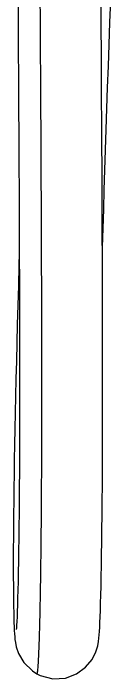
# Model space of a CAD drawing. Extents: x 16296684858 to 16296688009, y -37409618718 to -37409616409.
# Drawn here: x 16296686658.7 to 16296686675.7, y -37409618513.1 to -37409618397.4 of the extents above; entities that cross this region are included whole.
import ezdxf

# ---------------------------------------------------------------- set-up
doc = ezdxf.new("R2010")
doc.units = 0
doc.header["$LTSCALE"] = 10
doc.header["$MEASUREMENT"] = 0
doc.layers.get('0').update_dxf_attribs({"linetype": 'CONTINUOUS'})

msp = doc.modelspace()

# ---------------------------------------------------------------- linework, layer by layer
at = {"color": 7, "linetype": 'Continuous'}
msp.add_line((16296686662.776951, -37409618512.247551), (16296686662.77668, -37409618512.247398), dxfattribs=at)
for points in [[(16296686659.5135, -37409618394.215919), (16296686659.534389, -37409618397.669777), (16296686659.55477, -37409618401.09938), (16296686659.5746, -37409618404.505363), (16296686659.59387, -37409618407.888023), (16296686659.612539, -37409618411.247437), (16296686659.630569, -37409618414.583412), (16296686659.647909, -37409618417.895416), (16296686659.66452, -37409618421.182739), (16296686659.68037, -37409618424.444344), (16296686659.695379, -37409618427.678886), (16296686659.709511, -37409618430.884933), (16296686659.722691, -37409618434.060669), (16296686659.734871, -37409618437.204102), (16296686659.745979, -37409618440.312988), (16296686659.755951, -37409618443.38517), (16296686659.76473, -37409618446.421318), (16296686659.772209, -37409618449.422974), (16296686659.778311, -37409618452.390541), (16296686659.782921, -37409618455.323471), (16296686659.785891, -37409618458.220123), (16296686659.7871, -37409618461.077873), (16296686659.7864, -37409618463.893593), (16296686659.783661, -37409618466.664017), (16296686659.77877, -37409618469.384933), (16296686659.771561, -37409618472.051193), (16296686659.76189, -37409618474.656967), (16296686659.749689, -37409618477.197006), (16296686659.7349, -37409618479.667), (16296686659.71755, -37409618482.06237), (16296686659.697639, -37409618484.37841), (16296686659.67514, -37409618486.613777), (16296686659.65012, -37409618488.757469), (16296686659.622681, -37409618490.796463), (16296686659.592991, -37409618492.719643), (16296686659.561251, -37409618494.517647), (16296686659.5277, -37409618496.182983), (16296686659.492611, -37409618497.709793), (16296686659.45628, -37409618499.093727), (16296686659.419081, -37409618500.331657), (16296686659.381399, -37409618501.421341), (16296686659.343731, -37409618502.361008), (16296686659.306709, -37409618503.148773), (16296686659.271441, -37409618503.779167), (16296686659.24012, -37409618504.239967), (16296686659.215111, -37409618504.533112)], [(16296686673.841021, -37409618502.345848), (16296686673.88159, -37409618501.23761), (16296686673.921221, -37409618499.988098), (16296686673.95981, -37409618498.591423), (16296686673.997129, -37409618497.044762), (16296686674.03293, -37409618495.347389), (16296686674.06695, -37409618493.500717), (16296686674.098909, -37409618491.508781), (16296686674.128571, -37409618489.377312), (16296686674.155781, -37409618487.109451), (16296686674.180429, -37409618484.707764), (16296686674.202391, -37409618482.175346), (16296686674.2215, -37409618479.515282), (16296686674.23765, -37409618476.731117), (16296686674.250719, -37409618473.827103), (16296686674.26063, -37409618470.807617), (16296686674.267481, -37409618467.678703), (16296686674.27137, -37409618464.450394), (16296686674.272461, -37409618461.132088), (16296686674.27088, -37409618457.731918), (16296686674.2668, -37409618454.257317), (16296686674.260429, -37409618450.713989), (16296686674.251949, -37409618447.100777), (16296686674.24151, -37409618443.422699), (16296686674.22928, -37409618439.686096), (16296686674.21538, -37409618435.896523), (16296686674.199961, -37409618432.058823), (16296686674.183121, -37409618428.177162), (16296686674.16498, -37409618424.254997), (16296686674.145639, -37409618420.295013), (16296686674.125191, -37409618416.299088), (16296686674.10371, -37409618412.268433), (16296686674.08127, -37409618408.203369), (16296686674.05793, -37409618404.103447), (16296686674.033739, -37409618399.967522), (16296686674.00876, -37409618395.793533)], [(16296686674.227699, -37409618439.253372), (16296686674.26136, -37409618438.093872), (16296686674.35869, -37409618434.818893), (16296686674.45994, -37409618431.485741), (16296686674.565069, -37409618428.0952), (16296686674.67408, -37409618424.647926), (16296686674.786961, -37409618421.1446), (16296686674.903681, -37409618417.585732), (16296686675.024229, -37409618413.971802), (16296686675.148609, -37409618410.303177), (16296686675.276819, -37409618406.580162), (16296686675.40888, -37409618402.80291), (16296686675.544781, -37409618398.971237), (16296686675.68453, -37409618395.085533)], [(16296686659.741541, -37409618439.067886), (16296686659.67733, -37409618441.282593), (16296686659.57914, -37409618444.762863), (16296686659.48597, -37409618448.164307), (16296686659.39782, -37409618451.485878), (16296686659.31472, -37409618454.726517), (16296686659.236691, -37409618457.885132), (16296686659.16378, -37409618460.960571), (16296686659.09597, -37409618463.951813), (16296686659.0333, -37409618466.857727), (16296686658.975861, -37409618469.674232), (16296686658.9237, -37409618472.397209), (16296686658.876881, -37409618475.023033), (16296686658.835421, -37409618477.5485), (16296686658.799311, -37409618479.971107), (16296686658.76857, -37409618482.288803), (16296686658.74313, -37409618484.499992), (16296686658.72295, -37409618486.603592), (16296686658.707979, -37409618488.599022), (16296686658.698099, -37409618490.485443), (16296686658.693199, -37409618492.261101), (16296686658.692949, -37409618493.925438), (16296686658.696989, -37409618495.47802), (16296686658.70496, -37409618496.919006), (16296686658.71648, -37409618498.248932), (16296686658.731199, -37409618499.469643), (16296686658.74885, -37409618500.58445), (16296686658.769159, -37409618501.596947), (16296686658.791941, -37409618502.511177)], [(16296686662.77667, -37409618512.247398), (16296686663.409349, -37409618512.556343), (16296686665.58926, -37409618513.111687), (16296686667.771561, -37409618513.000633), (16296686669.730949, -37409618512.282356), (16296686671.30961, -37409618511.132629), (16296686672.434549, -37409618509.769928), (16296686673.094231, -37409618508.449051), (16296686673.409731, -37409618507.389557), (16296686673.54427, -37409618506.654861), (16296686673.615789, -37409618506.078697), (16296686673.668249, -37409618505.5121), (16296686673.71418, -37409618504.884087), (16296686673.757521, -37409618504.159431), (16296686673.799669, -37409618503.317528), (16296686673.841021, -37409618502.345848)], [(16296686658.791941, -37409618502.511177), (16296686658.81706, -37409618503.331703), (16296686658.844549, -37409618504.064194), (16296686658.87467, -37409618504.716133), (16296686658.907949, -37409618505.294632), (16296686658.94582, -37409618505.812607), (16296686658.992531, -37409618506.300217), (16296686659.06357, -37409618506.8367), (16296686659.208509, -37409618507.561447), (16296686659.608521, -37409618508.74379), (16296686660.52902, -37409618510.301598), (16296686662.024851, -37409618511.766724), (16296686662.776951, -37409618512.247551)]]:
    msp.add_lwpolyline(points, dxfattribs=at)
msp.add_open_spline([(16296686662.651661, -37409618288.37104), (16296686662.74535, -37409618303.746033), (16296686662.94108, -37409618333.663727), (16296686663.19035, -37409618370.374832), (16296686663.366421, -37409618398.100029), (16296686663.476681, -37409618417.205498), (16296686663.561399, -37409618434.916603), (16296686663.614, -37409618451.061974), (16296686663.62748, -37409618465.475014), (16296686663.595579, -37409618478.00367), (16296686663.529131, -37409618487.216377), (16296686663.455351, -37409618493.579514), (16296686663.39559, -37409618497.602898), (16296686663.329741, -37409618501.127007), (16296686663.258801, -37409618504.151619), (16296686663.1847, -37409618506.676964), (16296686663.106859, -37409618508.708611), (16296686663.032209, -37409618510.248787), (16296686662.95694, -37409618511.24157), (16296686662.905899, -37409618511.789833), (16296686662.85536, -37409618512.051193), (16296686662.84421, -37409618512.175133), (16296686662.79158, -37409618512.255508), (16296686662.776951, -37409618512.247551)], degree=3, knots=[0, 0, 0, 0, 0.2059933339, 0.4008367211, 0.4918556075, 0.577454762, 0.6568103766, 0.7291460792, 0.7937665006, 0.8499117821, 0.897001661, 0.9171979158, 0.9351689663, 0.9509112222, 0.9644216742, 0.9757005925, 0.9847654343, 0.9916436289, 0.996402047, 0.9980152432, 0.9991345156, 0.9997768602, 1, 1, 1, 1], dxfattribs=at)

doc.saveas('drawing.dxf')
